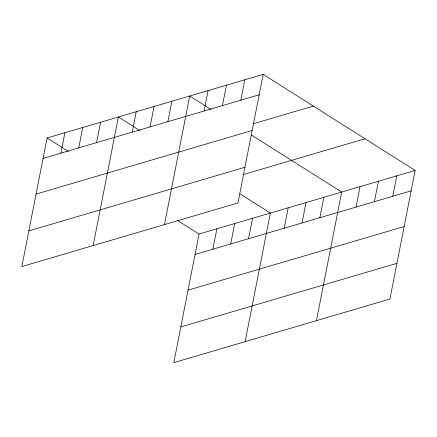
<?xml version="1.0" encoding="UTF-8"?>
<svg xmlns="http://www.w3.org/2000/svg" width="437" height="437" viewBox="0 0 437 437"><rect width="100%" height="100%" fill="white"/><g stroke="black" fill="none" stroke-linecap="round" stroke-linejoin="round"><path stroke-width="0.66" d="M263.178 74.377L47.076 137.977L21.85 266.554L237.952 202.959L263.178 74.377L415.15 170.446L389.924 299.023L173.822 362.623L199.048 234.041L415.15 170.446M60.901 153.141L64.905 132.728M78.731 147.892L82.735 127.484M96.555 142.648L100.559 122.234M93.163 245.567L118.389 116.99L139.72 130.472M132.214 132.154L136.218 111.741M150.044 126.905L154.048 106.497M167.874 121.655L171.878 101.247M164.476 224.58L189.702 96.003L211.033 109.485M204.068 111.003L208.072 90.596M222.438 105.601L226.442 85.188M240.803 100.193L244.807 79.785M212.874 249.205L216.878 228.797M230.698 243.961L234.707 223.547M248.527 238.711L252.531 218.303M245.135 341.636L270.361 213.054L239.809 193.744M284.187 228.218L288.191 207.81M302.016 222.974L306.02 202.56M319.84 217.724L323.844 197.316M316.448 320.649L341.674 192.067L251.335 134.962M356.04 207.072L360.044 186.659M374.411 201.665L378.415 181.257M392.776 196.262L396.78 175.849M43.072 158.385L259.174 94.791M253.154 123.786L313.329 106.082M36.069 194.083L252.171 130.483M28.853 230.862L244.955 167.262M243.136 174.609L364.999 138.742M195.044 254.454L411.146 190.854M188.041 290.146L404.143 226.552M180.825 326.925L396.927 263.331M47.076 137.977L68.407 151.459M177.717 220.559L199.048 234.041"/></g></svg>
